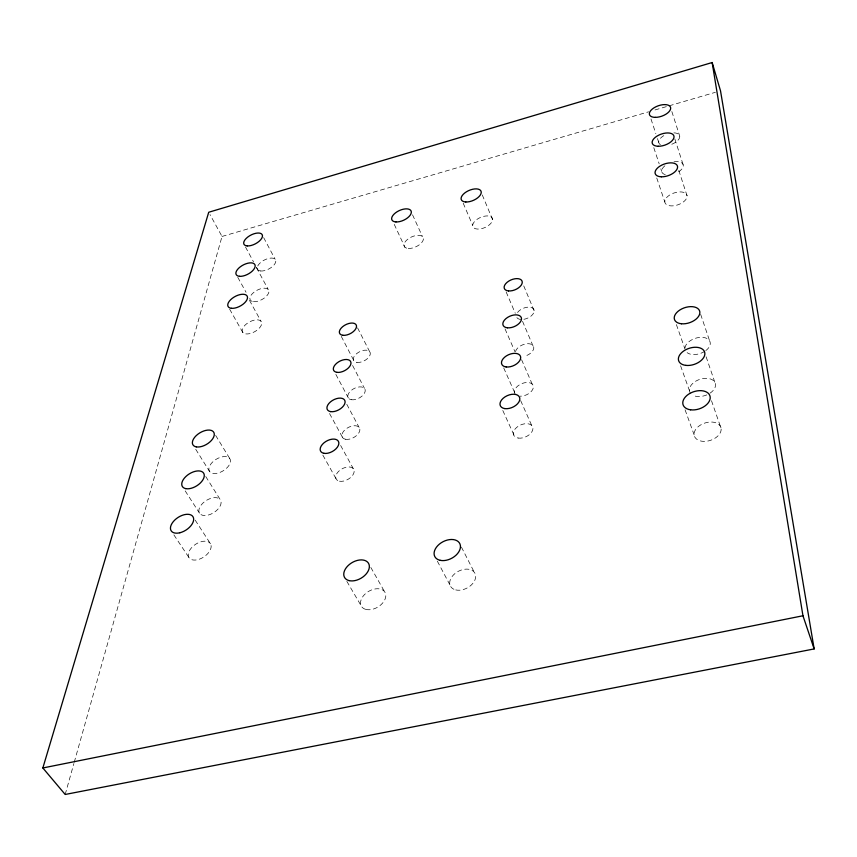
<?xml version="1.0" encoding="UTF-8"?>
<svg xmlns="http://www.w3.org/2000/svg" width="857" height="857" viewBox="0 0 857 857"><rect width="100%" height="100%" fill="white"/><g stroke="black" fill="none" stroke-linecap="round" stroke-linejoin="round"><path stroke-width="0.64" stroke-dasharray="4.29 3.21" d="M65.186 794.471L73.873 763.544M74.238 762.259L222.017 236.457L209.986 214.55M222.017 236.457L648.567 111.828M654.994 109.953L667.839 106.204M669.124 105.829L715.381 92.31M173.885 534.886L188.861 557.414M195.203 520.167L210.49 543.756A12.791 7.552 -33.4 0 1 197.646 559.696A12.791 7.552 -33.4 0 1 190.961 548.437A12.791 7.552 -33.4 0 1 210.49 543.756M185.198 490.9L199.477 513.118M205.744 476.535L220.442 499.963A12.373 7.135 -32.3 0 1 208.058 515.111A12.373 7.135 -32.3 0 1 201.459 504.655A12.373 7.135 -32.3 0 1 220.442 499.963M195.739 449.304L209.494 471.361M215.664 435.431L229.826 458.677M346.849 581.357L361.665 606.66M370.824 567.452L384.611 591.748M229.655 309.206L242.788 332.441M322.843 455.131L336.458 479.481M237.775 277.314L246.034 292.258M249.451 300.325L261.053 321.3M340.636 445.49L353.373 468.768M329.538 413.545L342.682 437.691M245.498 247.009L253.501 261.803M256.575 267.491L257.807 269.762M256.414 267.598L268.273 289.516M346.785 404.3L359.083 427.375M263.656 237.614L275.151 259.296M335.858 374.38L348.542 398.301M437.359 561.174L451.114 587.174M352.591 365.489L364.461 388.35M341.279 336.383L354.08 361.097M461.42 547.109L474.189 572.069M357.573 327.877L369.549 351.488M394.252 224.384L404.9 247.234M502.802 410.514L514.575 436.384M412.538 214.807L422.437 236.511M503.702 367.91L515.036 393.384M520.67 400.626L531.672 425.404M505.019 328.874L514.95 351.67M521.592 359.704L532.154 384.032M463.198 203.195L472.689 225.273M506.155 291.948L515.271 313.276M522.534 321.3L533.815 347.803M482.287 194.978L492.636 219.671A10.605 5.517 -23.4 0 1 477.435 229.065A10.605 5.517 -23.4 0 1 477.917 218.771A10.605 5.517 -23.4 0 1 492.636 219.671M523.756 285.906L534.211 310.93M685.064 409.785L694.127 434.82M680.587 365.789L689.414 390.556M676.387 324.578L684.989 349.056M711.492 400.722L721.123 428.479A13.937 9.106 -18.2 0 1 701.883 441.226A13.937 9.106 -18.2 0 1 699.88 425.415A13.937 9.106 -18.2 0 1 721.123 428.479M706.114 356.78L715.509 384.225M700.672 314.38L710.249 342.746M656.751 177.999L664.818 201.941M653.795 147.683L659.183 163.837M660.843 168.808L661.668 171.293M650.988 118.962L655.851 133.671M657.469 138.577L658.69 142.251M678.808 170.436L687.068 195.803A11.602 6.224 -19.1 0 1 671.052 205.894A11.602 6.224 -19.1 0 1 669.713 195.021A11.602 6.224 -19.1 0 1 687.068 195.803M674.823 138.941L683.308 165.208M671.845 111.549L679.751 136.22M690.763 393.62A13.498 8.516 -18.3 0 1 696.077 381.001A13.498 8.516 -18.3 0 1 713.581 380.69A13.498 8.516 -18.3 0 1 709.875 393.277M706.8 394.906A13.498 8.516 -18.3 0 1 692.424 394.991M515.571 394.595A10.027 6.085 -23.6 0 1 521.988 383.54A10.027 6.085 -23.6 0 1 533.343 387.568A10.027 6.085 -23.6 0 1 520.092 396.202M515.528 351.466A9.738 5.72 -23.3 0 1 525.791 343.893A9.738 5.72 -23.3 0 1 533.793 348.21A9.738 5.72 -23.3 0 1 524.463 356.276M517.553 312.473A9.47 5.399 -23 0 1 529.155 307.127A9.47 5.399 -23 0 1 533.622 313.073A9.47 5.399 -23 0 1 522.802 319.457M520.649 319.447A9.47 5.399 -23 0 1 516.289 315.644M684.979 348.006A13.091 7.981 -18.5 0 1 703.297 337.433A13.091 7.981 -18.5 0 1 705.804 350.599M704.765 351.327A13.091 7.981 -18.5 0 1 687.11 352.666M674.041 161.823A11.302 5.892 -19.3 0 1 683.061 164.33A11.302 5.892 -19.3 0 1 678.487 171.914M665.278 174.635A11.302 5.892 -19.3 0 1 666.51 164.64M673.891 132.856A11.012 5.581 -19.4 0 1 679.558 137.806A11.012 5.581 -19.4 0 1 669.842 144.919M660.393 144.683A11.012 5.581 -19.4 0 1 665.353 134.828M365.95 609.434A13.691 9.095 -31 0 0 385.768 596.429A13.691 9.095 -31 0 0 367.803 591.887A13.691 9.095 -31 0 0 365.95 609.434M455.774 589.927A13.851 9.438 -28 0 0 475.689 576.761A13.851 9.438 -28 0 0 456.61 572.326A13.851 9.438 -28 0 0 455.774 589.927M408.275 248.444A10.466 5.388 -24.9 0 0 423.422 239.124A10.466 5.388 -24.9 0 0 409.367 238.107A10.466 5.388 -24.9 0 0 408.275 248.444M518.185 438.056A10.338 6.47 -24 0 0 532.947 428.511A10.338 6.47 -24 0 0 518.303 426.197A10.338 6.47 -24 0 0 518.185 438.056M356.919 362.404A9.181 5.099 -27 0 0 370.288 354.059A9.181 5.099 -27 0 0 358.28 352.463A9.181 5.099 -27 0 0 356.919 362.404M351.456 399.737A9.448 5.399 -27.6 0 0 365.211 391.081A9.448 5.399 -27.6 0 0 352.891 389.207A9.448 5.399 -27.6 0 0 351.456 399.737M345.66 439.266A9.727 5.71 -28.3 0 0 359.844 430.289A9.727 5.71 -28.3 0 0 347.192 428.104A9.727 5.71 -28.3 0 0 345.66 439.266M339.522 481.195A10.038 6.053 -29.1 0 0 354.134 471.886A10.038 6.053 -29.1 0 0 341.15 469.357A10.038 6.053 -29.1 0 0 339.522 481.195M260.721 270.994A10.188 5.003 -27.7 0 0 275.718 261.899A10.188 5.003 -27.7 0 0 263.045 260.753A10.188 5.003 -27.7 0 0 260.721 270.994M253.458 301.653A10.455 5.26 -28.1 0 0 268.841 292.269A10.455 5.26 -28.1 0 0 255.9 290.887A10.455 5.26 -28.1 0 0 253.458 301.653M245.82 333.909A10.734 5.528 -28.7 0 0 261.61 324.214A10.734 5.528 -28.7 0 0 248.38 322.575A10.734 5.528 -28.7 0 0 245.82 333.909M212.772 473.375A11.987 6.749 -31.4 0 0 230.34 462.341A11.987 6.749 -31.4 0 0 215.921 459.438A11.987 6.749 -31.4 0 0 212.772 473.375"/><path stroke-width="1.29" d="M42.85 767.968L208.722 212.247L712.146 62.529L720.512 90.81L814.15 648.931L65.186 794.471L42.85 767.968L802.955 615.765L814.15 648.931M712.146 62.529L802.955 615.765M685.889 365.382A13.701 8.431 -18.7 0 0 704.84 353.03A13.701 8.431 -18.7 0 0 684.111 350.706A13.701 8.431 -18.7 0 0 685.889 365.382M440.177 560.328A14.087 9.352 -27.9 0 0 460.455 547.012A14.087 9.352 -27.9 0 0 441.205 542.781A14.087 9.352 -27.9 0 0 440.177 560.328M231.379 308.295A10.862 5.431 -28.5 0 0 247.394 298.536A10.862 5.431 -28.5 0 0 234.111 297.058A10.862 5.431 -28.5 0 0 231.379 308.295M349.142 580.628A13.916 9.009 -30.8 0 0 369.313 567.484A13.916 9.009 -30.8 0 0 351.209 563.135A13.916 9.009 -30.8 0 0 349.142 580.628M690.603 409.817A14.162 9.02 -18.5 0 0 710.174 396.941A14.162 9.02 -18.5 0 0 688.696 394.124A14.162 9.02 -18.5 0 0 690.603 409.817M506.144 366.957A10.177 6.01 -23.7 0 0 520.702 357.69A10.177 6.01 -23.7 0 0 506.38 355.901A10.177 6.01 -23.7 0 0 506.144 366.957M395.955 221.942A10.595 5.303 -24.9 0 0 411.317 212.557A10.595 5.303 -24.9 0 0 397.166 211.711A10.595 5.303 -24.9 0 0 395.955 221.942M465.833 201.984A10.745 5.421 -23.5 0 0 481.248 192.514A10.745 5.421 -23.5 0 0 466.422 191.807A10.745 5.421 -23.5 0 0 465.833 201.984M508.555 290.93A9.598 5.324 -23.1 0 0 522.267 282.328A9.598 5.324 -23.1 0 0 508.758 281.117A9.598 5.324 -23.1 0 0 508.555 290.93M330.663 411.628A9.866 5.635 -28.2 0 0 345.06 402.576A9.866 5.635 -28.2 0 0 332.334 400.54A9.866 5.635 -28.2 0 0 330.663 411.628M504.827 408.607A10.498 6.395 -24.1 0 0 519.845 398.966A10.498 6.395 -24.1 0 0 505.073 396.834A10.498 6.395 -24.1 0 0 504.827 408.607M507.387 327.803A9.877 5.645 -23.4 0 0 521.506 318.89A9.877 5.645 -23.4 0 0 507.601 317.401A9.877 5.645 -23.4 0 0 507.387 327.803M342.918 335.301A9.298 5.024 -27 0 0 356.491 326.881A9.298 5.024 -27 0 0 344.407 325.424A9.298 5.024 -27 0 0 342.918 335.301M336.962 372.356A9.577 5.324 -27.6 0 0 350.942 363.625A9.577 5.324 -27.6 0 0 338.536 361.9A9.577 5.324 -27.6 0 0 336.962 372.356M323.967 453.321A10.188 5.978 -29 0 0 338.815 443.915A10.188 5.978 -29 0 0 325.746 441.548A10.188 5.978 -29 0 0 323.967 453.321M681.486 323.775A13.284 7.895 -18.8 0 0 699.837 311.916A13.284 7.895 -18.8 0 0 679.805 310.02A13.284 7.895 -18.8 0 0 681.486 323.775M661.325 176.799A11.752 6.128 -19.4 0 0 677.566 166.633A11.752 6.128 -19.4 0 0 660.061 166.065A11.752 6.128 -19.4 0 0 661.325 176.799M658.208 146.268A11.441 5.795 -19.5 0 0 674.02 136.434A11.441 5.795 -19.5 0 0 657.019 136.113A11.441 5.795 -19.5 0 0 658.208 146.268M655.262 117.366A11.152 5.485 -19.6 0 0 670.667 107.843A11.152 5.485 -19.6 0 0 654.137 107.736A11.152 5.485 -19.6 0 0 655.262 117.366M247.191 245.916A10.305 4.917 -27.6 0 0 262.381 236.757A10.305 4.917 -27.6 0 0 249.644 235.771A10.305 4.917 -27.6 0 0 247.191 245.916M239.489 276.308A10.584 5.163 -28 0 0 255.075 266.859A10.584 5.163 -28 0 0 242.07 265.627A10.584 5.163 -28 0 0 239.489 276.308M196.264 446.872A12.148 6.652 -31.1 0 0 214.121 435.742A12.148 6.652 -31.1 0 0 199.627 432.999A12.148 6.652 -31.1 0 0 196.264 446.872M185.69 488.619A12.555 7.038 -32.1 0 0 204.095 477.06A12.555 7.038 -32.1 0 0 189.258 473.9A12.555 7.038 -32.1 0 0 185.69 488.619M179.863 532.765A12.984 7.456 -33.1 0 0 193.029 516.792A12.984 7.456 -33.1 0 0 173.275 521.645A12.984 7.456 -33.1 0 0 179.863 532.765"/></g></svg>
